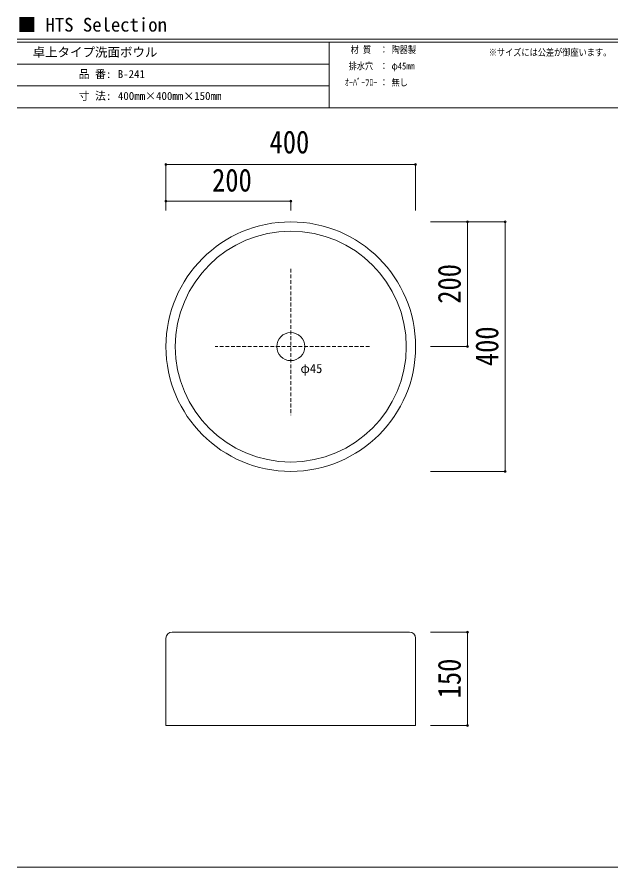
# Model space of a CAD drawing. Units: millimetres, scale not verified. Extents: x -1002 to 1002, y -687 to 676.
# Drawn here: x -1002 to -51, y -687 to 676 of the extents above; entities that cross this region are included whole.
import ezdxf
from ezdxf.enums import TextEntityAlignment as Align

# ---------------------------------------------------------------- set-up
doc = ezdxf.new("R2010")
doc.units = ezdxf.units.MM
doc.header["$LTSCALE"] = 5
doc.header["$PDMODE"] = 32
doc.header["$PDSIZE"] = 3
doc.linetypes.add('DASHED1', pattern=[1.8, 1.2, -0.6])
doc.layers.add('F-0', color=7, linetype='Continuous', lineweight=15)
doc.styles.add('ＭＳ ゴシック', font='')
doc.styles.get('ＭＳ ゴシック').set_extended_font_data('MS Gothic')

msp = doc.modelspace()

# ---------------------------------------------------------------- linework, layer by layer
at = {"layer": 'F-0'}
for p, q in [((1002.034, 640.036), (-1002.086, 640.036)), ((1002.034, 635.036), (-1002.086, 635.036)), ((-502.086, 635.036), (-502.086, 530.036)), ((-502.086, 600.036), (-1002.086, 600.036)), ((-502.086, 565.036), (-1002.086, 565.036)), ((1002.034, 530.036), (-1002.086, 530.036)), ((-373.502, -310.427), (-753.502, -310.427)), ((-763.502, -320.427), (-763.502, -460.427)), ((-363.502, -320.427), (-363.502, -460.427)), ((-763.502, -460.427), (-363.502, -460.427)), ((-1002.086, -687.064), (1002.034, -687.064))]:
    msp.add_line(p, q, dxfattribs=at)
at = {"layer": 'F-0', "color": 4, "lineweight": 9}
for p, q in [((-763.502, 439.173), (-363.502, 439.173)), ((-763.502, 439.173), (-763.502, 365.4)), ((-363.502, 439.173), (-363.502, 365.4)), ((-763.502, 380.585), (-563.502, 380.585)), ((-763.502, 380.585), (-763.502, 365.4)), ((-563.502, 380.585), (-563.502, 365.4)), ((-280.36, 347.187), (-339.634, 347.187)), ((-220.076, 347.187), (-339.634, 347.187)), ((-280.36, 347.187), (-280.36, 147.187)), ((-220.076, -52.813), (-220.076, 347.187)), ((-280.36, 147.187), (-339.634, 147.187)), ((-220.076, -52.813), (-339.634, -52.813)), ((-280.36, -310.427), (-339.634, -310.427)), ((-280.36, -310.427), (-280.36, -460.427)), ((-280.36, -460.427), (-339.634, -460.427))]:
    msp.add_line(p, q, dxfattribs=at)
at = {"layer": 'F-0', "color": 4, "linetype": 'DASHED1', "lineweight": 9}
for p, q in [((-563.502, 271.736), (-563.502, 37.298)), ((-437.246, 147.187), (-684.462, 147.187))]:
    msp.add_line(p, q, dxfattribs=at)
at = {"layer": 'F-0'}
for radius in [200, 185, 22.5]:
    msp.add_circle((-563.502, 147.187), radius, dxfattribs=at)
for centre, start, end in [((-753.502, -320.427), 90, 180), ((-373.502, -320.427), 0, 90)]:
    msp.add_arc(centre, 10, start, end, dxfattribs=at)
at = {"layer": 'F-0', "color": 6}
for p in [(-763.502, 439.173), (-363.502, 439.173), (-763.502, 380.585), (-563.502, 380.585), (-280.36, 347.187), (-220.076, 347.187), (-280.36, 147.187), (-220.076, -52.813), (-280.36, -310.427), (-280.36, -460.427)]:
    msp.add_point(p, dxfattribs=at)

# ---------------------------------------------------------------- texts
at = {"layer": 'F-0', "style": 'ＭＳ ゴシック'}
for s, height, p in [('■ HTS Selection', 21.99, (-1001.367, 645.583)), ('卓上タイプ洗面ボウル', 14.66, (-977.086, 607.536)), ('品 番:', 12.83, (-903.336, 573.786)), ('B-241', 12.83, (-840.774, 573.786)), ('寸 法:', 12.83, (-903.336, 538.786)), ('400mm×400mm×150mm', 12.83, (-840.487, 538.739)), ('φ45', 14.66, (-548.067, 100.381))]:
    msp.add_text(s, height=height, dxfattribs=at).set_placement(p, align=Align.BOTTOM_LEFT)
at = {"layer": 'F-0', "style": 'ＭＳ ゴシック', "width": 0.85}
for s, p in [('材 質', (-467.711, 614.411)), ('：', (-420.836, 614.411)), ('陶器製', (-402.086, 614.411)), ('※サイズには公差が御座います。', (-246.359, 610.036)), ('排水穴', (-470.836, 588.161)), ('：', (-420.836, 588.161)), ('φ45mm', (-402.086, 588.161)), ('ｵｰﾊﾞｰﾌﾛｰ', (-477.086, 561.911)), ('：', (-420.836, 561.911)), ('無し', (-402.086, 561.911))]:
    msp.add_text(s, height=11, dxfattribs=at).set_placement(p, align=Align.BOTTOM_LEFT)
at = {"layer": 'F-0', "color": 3, "style": 'ＭＳ ゴシック', "width": 0.85}
for s, p in [('400', (-597.482, 445.883)), ('200', (-689.569, 384.77))]:
    msp.add_text(s, height=36.66, dxfattribs=at).set_placement(p, align=Align.BOTTOM_LEFT)
for s, p in [('200', (-280.36, 215.937)), ('400', (-220.076, 115.937)), ('150', (-280.36, -416.677))]:
    msp.add_text(s, height=36.66, rotation=90, dxfattribs=at).set_placement(p, align=Align.BOTTOM_LEFT)

doc.saveas('drawing.dxf')
